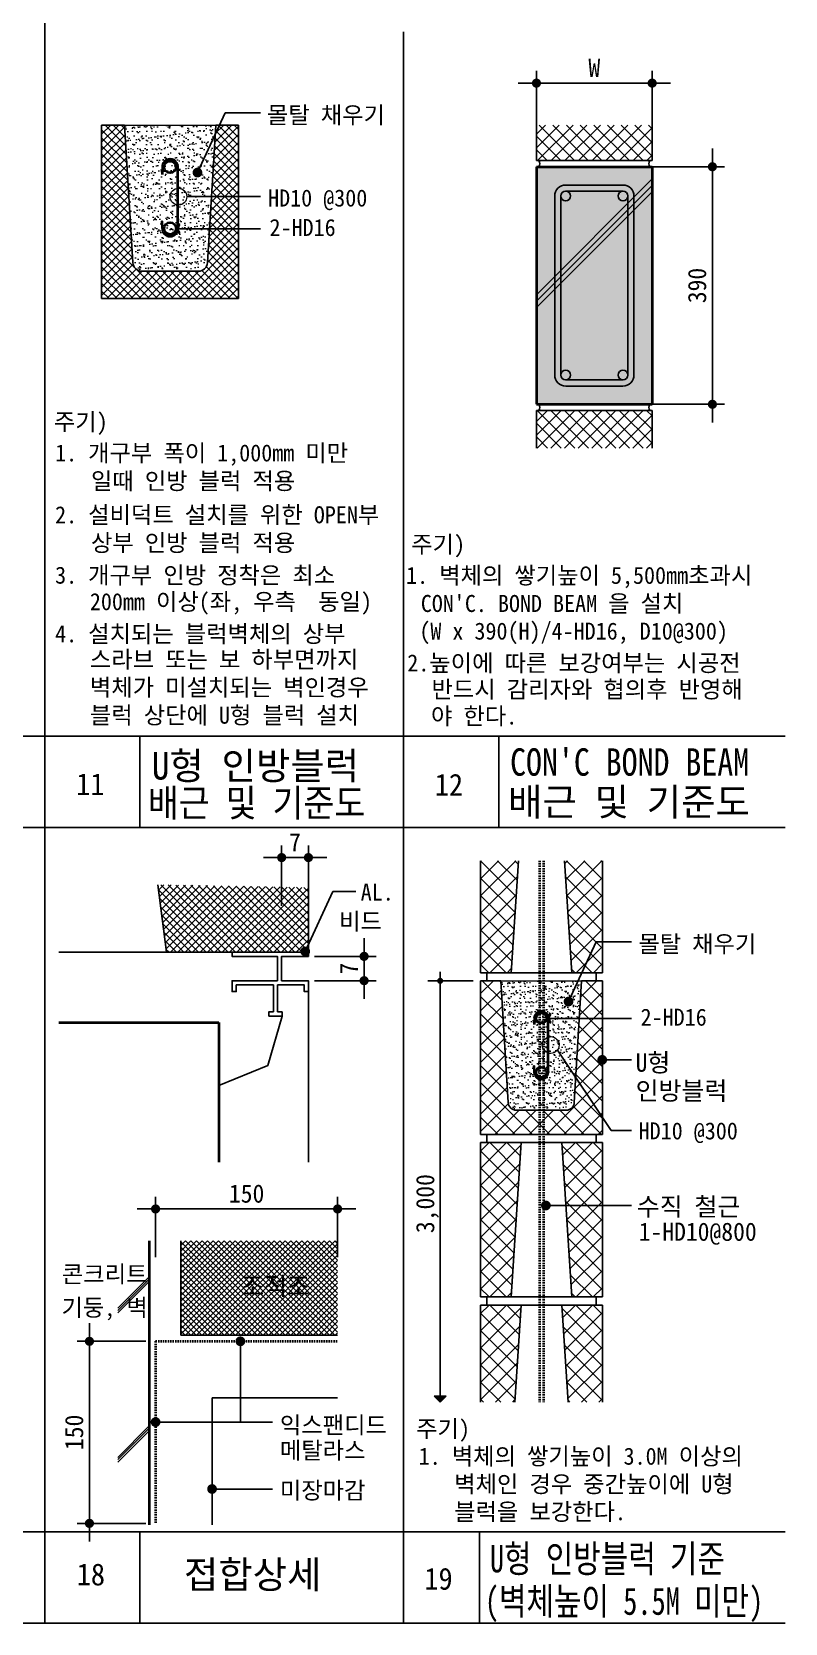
# Model space of a CAD drawing. Header units: millimetres. Extents: x 209 to 75467, y 6568 to 12199.
# Drawn here: x 31520 to 32756, y 6760 to 9373 of the extents above; entities that cross this region are included whole.
import ezdxf

# ---------------------------------------------------------------- set-up
doc = ezdxf.new("R2010")
doc.units = ezdxf.units.MM
doc.header["$MEASUREMENT"] = 0
doc.linetypes.add('HID', pattern=[2, 1.1, -0.9])
doc.layers.get('0').update_dxf_attribs({"linetype": 'CONTINUOUS'})
for name, color, linetype, lineweight in [('A-CONC-LIN1', 2, 'CONTINUOUS', 40), ('A-DIMS', 7, 'CONTINUOUS', 25), ('A-MKXS-LEAD', 7, 'CONTINUOUS', 25), ('A-MKXS-TEXT1', 3, 'CONTINUOUS', 25), ('A-SECT-LIN1', 4, 'CONTINUOUS', 25), ('A-SECT-LIN3', 255, 'CONTINUOUS', 18), ('A-WAXM-BLOC', 3, 'CONTINUOUS', 25), ('A-XXXX-HATC', 8, 'CONTINUOUS', 18), ('A-XXXX-SYMB', 7, 'CONTINUOUS', 25), ('A-XXXX-TABL', 7, 'CONTINUOUS', 25), ('S-RBAR', 2, 'CONTINUOUS', 40)]:
    doc.layers.add(name, color=color, linetype=linetype, lineweight=lineweight)
doc.layers.add('A-XXXX-SOLD', color=252, linetype='CONTINUOUS')
doc.layers.add('DIM', color=7, linetype='CONTINUOUS')
doc.styles.add('HY울릉도L', font='H2GTRE.TTF')
doc.styles.add('돋움체', font='')
doc.styles.get('돋움체').set_extended_font_data('DotumChe')
doc.dimstyles.new('CDIM', dxfattribs={"dimtxt": 3, "dimasz": 1.5, "dimexe": 2, "dimexo": 1, "dimgap": 1, "dimtad": 1, "dimdec": 0, "dimrnd": 0.5, "dimzin": 0, "dimdsep": 32, "dimlunit": 6, "dimtxsty": 'HY울릉도L', "dimblk1": '_CIDOT', "dimblk2": '_CIDOT', "dimsah": 1, "dimcen": 5.5, "dimclrd": 2, "dimclre": 2, "dimclrt": 7, "dimadec": 0, "dimazin": 0, "dimtfac": 1, "dimtdec": 0, "dimtix": 1, "dimtmove": 2, "dimatfit": 1, "dimldrblk": '_CIDOT', "dimfxl": 1, "dimtolj": 1, "dimtzin": 0, "dimlwd": -1, "dimarcsym": 0})
pattern_1 = [(45, (32739.416, -188127.082), (-11.2253202, 11.2253202), []), (135, (32739.416, -188127.082), (-11.2253202, -11.2253202), [])]

# ---------------------------------------------------------------- blocks, each defined once
blk = doc.blocks.new('_CIDOT')
at = {"color": 0, "linetype": 'ByBlock'}
blk.add_line((2, 0), (-1, 0), dxfattribs=at)
at = {"color": 0, "linetype": 'ByBlock', "const_width": 0.5}
blk.add_lwpolyline([(-0.25, 0, 1), (0.25, 0, 1)], format="xyb", close=True, dxfattribs=at)
blk = doc.blocks.new('*D426')
at = {"layer": 'A-DIMS', "lineweight": -2, "transparency": 16777216}
for p, q in [((32537.5, 9151), (32657, 9151)), ((32537.5, 8761), (32657, 8761))]:
    blk.add_line(p, q, dxfattribs=at)
at = {"layer": 'A-DIMS', "transparency": 16777216}
blk.add_line((32637, 8776), (32637, 9136), dxfattribs=at)
at = {"layer": 'A-DIMS', "transparency": 16777216, "xscale": 15, "yscale": 15, "zscale": 15}
for p, rotation in [((32637, 9151), 90), ((32637, 8761), 270)]:
    blk.add_blockref('_CIDOT', p, dxfattribs=dict(at, rotation=rotation))
at = {"layer": 'A-DIMS', "color": 3, "transparency": 16777216, "insert": (32612, 8956), "char_height": 30, "attachment_point": 5, "rotation": 90, "style": '돋움체'}
blk.add_mtext('\\A1;390', dxfattribs=at)
blk = doc.blocks.new('*X24')
at = {"color": 0}
for p, q in [((86.91, 233.63), (116.67, 263.4)), ((86.91, 235.4), (114.91, 263.4)), ((86.91, 237.17), (113.14, 263.4)), ((86.91, 238.94), (111.37, 263.4)), ((86.91, 240.71), (109.6, 263.4)), ((86.91, 242.47), (107.84, 263.4)), ((86.91, 244.24), (106.07, 263.4)), ((86.91, 246.01), (104.3, 263.4)), ((86.91, 247.78), (102.53, 263.4)), ((86.91, 249.54), (100.76, 263.4)), ((86.91, 251.31), (99, 263.4)), ((86.91, 253.08), (97.23, 263.4)), ((86.91, 254.85), (95.46, 263.4)), ((86.91, 256.62), (93.69, 263.4)), ((86.91, 258.38), (91.93, 263.4)), ((86.91, 260.15), (90.16, 263.4)), ((86.91, 261.92), (88.39, 263.4)), ((116.62, 233.4), (86.91, 263.11)), ((114.85, 233.4), (86.91, 261.34)), ((113.08, 233.4), (86.91, 259.57)), ((118.39, 233.4), (88.39, 263.4)), ((88.44, 233.4), (118.44, 263.4)), ((120.15, 233.4), (90.15, 263.4)), ((90.21, 233.4), (120.21, 263.4)), ((121.92, 233.4), (91.92, 263.4)), ((91.98, 233.4), (121.98, 263.4)), ((123.69, 233.4), (93.69, 263.4)), ((93.75, 233.4), (123.75, 263.4)), ((125.46, 233.4), (95.46, 263.4)), ((95.51, 233.4), (125.51, 263.4)), ((127.23, 233.4), (97.23, 263.4)), ((97.28, 233.4), (127.28, 263.4)), ((128.99, 233.4), (98.99, 263.4)), ((99.05, 233.4), (129.05, 263.4)), ((130.76, 233.4), (100.76, 263.4)), ((100.82, 233.4), (130.82, 263.4)), ((132.53, 233.4), (102.53, 263.4)), ((102.58, 233.4), (132.58, 263.4)), ((134.3, 233.4), (104.3, 263.4)), ((104.35, 233.4), (134.35, 263.4)), ((136.06, 233.4), (106.06, 263.4)), ((106.12, 233.4), (136.12, 263.4)), ((136.91, 234.32), (107.83, 263.4)), ((107.89, 233.4), (136.91, 262.42)), ((136.91, 236.09), (109.6, 263.4)), ((109.66, 233.4), (136.91, 260.65)), ((136.91, 237.86), (111.37, 263.4)), ((111.42, 233.4), (136.91, 258.89)), ((136.91, 239.62), (113.14, 263.4)), ((136.91, 241.39), (114.9, 263.4)), ((136.91, 243.16), (116.67, 263.4)), ((136.91, 244.93), (118.44, 263.4)), ((136.91, 246.7), (120.21, 263.4)), ((136.91, 248.46), (121.97, 263.4)), ((136.91, 250.23), (123.74, 263.4)), ((136.91, 252), (125.51, 263.4)), ((136.91, 253.77), (127.28, 263.4)), ((136.91, 255.53), (129.05, 263.4)), ((136.91, 257.3), (130.81, 263.4)), ((136.91, 259.07), (132.58, 263.4)), ((136.91, 260.84), (134.35, 263.4)), ((136.91, 262.61), (136.12, 263.4)), ((111.32, 233.4), (86.91, 257.8)), ((109.55, 233.4), (86.91, 256.04)), ((107.78, 233.4), (86.91, 254.27)), ((113.19, 233.4), (136.91, 257.12)), ((114.96, 233.4), (136.91, 255.35)), ((116.73, 233.4), (136.91, 253.58)), ((106.01, 233.4), (86.91, 252.5)), ((104.24, 233.4), (86.91, 250.73)), ((102.48, 233.4), (86.91, 248.97)), ((118.49, 233.4), (136.91, 251.81)), ((120.26, 233.4), (136.91, 250.05)), ((100.71, 233.4), (86.91, 247.2)), ((98.94, 233.4), (86.91, 245.43)), ((97.17, 233.4), (86.91, 243.66)), ((122.03, 233.4), (136.91, 248.28)), ((123.8, 233.4), (136.91, 246.51)), ((125.57, 233.4), (136.91, 244.74)), ((95.41, 233.4), (86.91, 241.89)), ((93.64, 233.4), (86.91, 240.13)), ((91.87, 233.4), (86.91, 238.36)), ((127.33, 233.4), (136.91, 242.98)), ((129.1, 233.4), (136.91, 241.21)), ((130.87, 233.4), (136.91, 239.44)), ((90.1, 233.4), (86.91, 236.59)), ((88.33, 233.4), (86.91, 234.82)), ((132.64, 233.4), (136.91, 237.67)), ((134.4, 233.4), (136.91, 235.9)), ((136.17, 233.4), (136.91, 234.14))]:
    blk.add_line(p, q, dxfattribs=at)
blk = doc.blocks.new('*X25')
at = {"color": 0}
for p, q in [((351.72, -677.12), (354.27, -674.57)), ((352.12, -680.26), (357.74, -674.63)), ((352.51, -683.4), (361.21, -674.7)), ((385.05, -706.78), (352.81, -674.54)), ((352.91, -686.54), (364.69, -674.76)), ((353.31, -689.67), (368.16, -674.82)), ((353.71, -692.81), (371.63, -674.89)), ((354.1, -695.95), (375.1, -674.95)), ((354.5, -699.09), (378.57, -675.01)), ((354.9, -702.23), (382.05, -675.08)), ((355.29, -705.37), (385.52, -675.14)), ((388.58, -706.78), (356.41, -674.61)), ((357.42, -706.78), (388.99, -675.21)), ((392.12, -706.78), (360.01, -674.68)), ((360.95, -706.78), (392.46, -675.27)), ((395.65, -706.78), (363.61, -674.74)), ((364.49, -706.78), (395.93, -675.33)), ((399.19, -706.78), (367.22, -674.81)), ((368.02, -706.78), (399.41, -675.4)), ((402.72, -706.78), (370.82, -674.87)), ((371.56, -706.78), (402.88, -675.46)), ((406.26, -706.78), (374.42, -674.94)), ((375.09, -706.78), (406.35, -675.52)), ((409.8, -706.78), (378.02, -675)), ((378.63, -706.78), (409.82, -675.59)), ((413.33, -706.78), (381.62, -675.07)), ((382.16, -706.78), (413.29, -675.65)), ((416.87, -706.78), (385.22, -675.14)), ((385.7, -706.78), (416.77, -675.71)), ((420.4, -706.78), (388.82, -675.2)), ((389.24, -706.78), (420.24, -675.78)), ((423.38, -706.22), (392.43, -675.27)), ((392.77, -706.78), (423.38, -676.17)), ((423.38, -702.69), (396.03, -675.33)), ((423.38, -699.15), (399.63, -675.4)), ((423.38, -695.61), (403.23, -675.47)), ((423.38, -692.08), (406.83, -675.53)), ((423.38, -688.54), (410.43, -675.6)), ((423.38, -685.01), (414.03, -675.66)), ((423.38, -681.47), (417.64, -675.73)), ((423.38, -677.94), (421.24, -675.8)), ((381.51, -706.78), (351.7, -676.97)), ((377.98, -706.78), (352.21, -681.02)), ((396.31, -706.78), (423.38, -679.71)), ((399.84, -706.78), (423.38, -683.24)), ((374.44, -706.78), (352.73, -685.07)), ((370.9, -706.78), (353.24, -689.11)), ((403.38, -706.78), (423.38, -686.78)), ((406.91, -706.78), (423.38, -690.31)), ((367.37, -706.78), (353.75, -693.16)), ((363.83, -706.78), (354.26, -697.21)), ((410.45, -706.78), (423.38, -693.85)), ((413.98, -706.78), (423.38, -697.39)), ((360.3, -706.78), (354.77, -701.26)), ((356.76, -706.78), (355.29, -705.3)), ((417.52, -706.78), (423.38, -700.92)), ((421.06, -706.78), (423.38, -704.46))]:
    blk.add_line(p, q, dxfattribs=at)
blk = doc.blocks.new('*D438')
at = {"layer": 'A-DIMS', "lineweight": -2, "transparency": 16777216}
for p, q in [((31929.7, 7937.5), (31929.7, 8036.8)), ((31973.7, 7937.5), (31973.7, 8036.8))]:
    blk.add_line(p, q, dxfattribs=at)
at = {"layer": 'A-DIMS', "transparency": 16777216}
for p, q in [((31914.7, 8016.8), (31899.7, 8016.8)), ((31929.7, 8016.8), (31973.7, 8016.8)), ((31988.7, 8016.8), (32003.7, 8016.8))]:
    blk.add_line(p, q, dxfattribs=at)
at = {"layer": 'A-DIMS', "transparency": 16777216, "xscale": 15, "yscale": 15, "zscale": 15}
blk.add_blockref('_CIDOT', (31929.7, 8016.8), dxfattribs=at)
at = {"layer": 'A-DIMS', "transparency": 16777216, "xscale": 15, "yscale": 15, "zscale": 15, "rotation": 180}
blk.add_blockref('_CIDOT', (31973.7, 8016.8), dxfattribs=at)
at = {"layer": 'A-DIMS', "color": 3, "transparency": 16777216, "insert": (31951.7, 8041.8), "char_height": 30, "attachment_point": 5, "style": '돋움체'}
blk.add_mtext('\\A1;7', dxfattribs=at)
blk = doc.blocks.new('*D439')
at = {"layer": 'A-DIMS', "transparency": 16777216}
for p, q in [((32065.1, 7869.6), (32065.1, 7884.6)), ((32065.1, 7854.6), (32065.1, 7814.7)), ((32065.1, 7799.7), (32065.1, 7784.7))]:
    blk.add_line(p, q, dxfattribs=at)
at = {"layer": 'A-DIMS', "lineweight": -2, "transparency": 16777216}
for p, q in [((31983.5, 7854.6), (32085.1, 7854.6)), ((31983.5, 7814.7), (32085.1, 7814.7))]:
    blk.add_line(p, q, dxfattribs=at)
at = {"layer": 'A-DIMS', "transparency": 16777216, "xscale": 15, "yscale": 15, "zscale": 15}
for p, rotation in [((32065.1, 7854.6), 270), ((32065.1, 7814.7), 90)]:
    blk.add_blockref('_CIDOT', p, dxfattribs=dict(at, rotation=rotation))
at = {"layer": 'A-DIMS', "color": 3, "transparency": 16777216, "insert": (32040.1, 7834.6), "char_height": 30, "attachment_point": 5, "rotation": 90, "style": '돋움체'}
blk.add_mtext('\\A1;7', dxfattribs=at)
blk = doc.blocks.new('*D440')
at = {"layer": 'A-DIMS', "lineweight": -2, "transparency": 16777216}
for p, q in [((31722.7, 7360.7), (31722.7, 7459.9)), ((32021.6, 7360.7), (32021.6, 7459.9))]:
    blk.add_line(p, q, dxfattribs=at)
at = {"layer": 'A-DIMS', "transparency": 16777216}
blk.add_line((31737.7, 7439.9), (32006.6, 7439.9), dxfattribs=at)
at = {"layer": 'A-DIMS', "transparency": 16777216, "xscale": 15, "yscale": 15, "zscale": 15, "rotation": 180}
blk.add_blockref('_CIDOT', (31722.7, 7439.9), dxfattribs=at)
at = {"layer": 'A-DIMS', "transparency": 16777216, "xscale": 15, "yscale": 15, "zscale": 15}
blk.add_blockref('_CIDOT', (32021.6, 7439.9), dxfattribs=at)
at = {"layer": 'A-DIMS', "color": 3, "transparency": 16777216, "insert": (31872.2, 7465), "char_height": 30, "attachment_point": 5, "style": '돋움체'}
blk.add_mtext('\\A1;150', dxfattribs=at)
blk = doc.blocks.new('*D441')
at = {"layer": 'A-DIMS', "lineweight": -2, "transparency": 16777216}
for p, q in [((31706.6, 7222.6), (31594.1, 7222.6)), ((31706.6, 6923.7), (31594.1, 6923.7))]:
    blk.add_line(p, q, dxfattribs=at)
at = {"layer": 'A-DIMS', "transparency": 16777216}
blk.add_line((31614.1, 6938.7), (31614.1, 7207.6), dxfattribs=at)
at = {"layer": 'A-DIMS', "transparency": 16777216, "xscale": 15, "yscale": 15, "zscale": 15}
for p, rotation in [((31614.1, 7222.6), 90), ((31614.1, 6923.7), 270)]:
    blk.add_blockref('_CIDOT', p, dxfattribs=dict(at, rotation=rotation))
at = {"layer": 'A-DIMS', "color": 3, "transparency": 16777216, "insert": (31589.1, 7073.1), "char_height": 30, "attachment_point": 5, "rotation": 90, "style": '돋움체'}
blk.add_mtext('\\A1;150', dxfattribs=at)
blk = doc.blocks.new('ARROW1')
for p, q in [((0, 0), (0.29, 0.5)), ((0, 0), (0.29, -0.5)), ((0.16, 0), (0.41, 0.43)), ((0.16, 0), (0.41, -0.43)), ((0.29, 0.5), (0.41, 0.43)), ((0.29, -0.5), (0.41, -0.43))]:
    blk.add_line(p, q)
blk = doc.blocks.new('*D442')
at = {"layer": 'A-DIMS', "lineweight": -2, "transparency": 16777216}
for p, q in [((32348.1, 9197.1), (32348.1, 9308.3)), ((32538.1, 9197.1), (32538.1, 9308.3))]:
    blk.add_line(p, q, dxfattribs=at)
at = {"layer": 'A-DIMS', "transparency": 16777216}
blk.add_line((32363.1, 9288.3), (32523.1, 9288.3), dxfattribs=at)
at = {"layer": 'A-DIMS', "transparency": 16777216, "xscale": 15, "yscale": 15, "zscale": 15, "rotation": 180}
blk.add_blockref('_CIDOT', (32348.1, 9288.3), dxfattribs=at)
at = {"layer": 'A-DIMS', "transparency": 16777216, "xscale": 15, "yscale": 15, "zscale": 15}
blk.add_blockref('_CIDOT', (32538.1, 9288.3), dxfattribs=at)
at = {"layer": 'A-DIMS', "color": 3, "transparency": 16777216, "insert": (32443.1, 9313.4), "char_height": 30, "attachment_point": 5, "style": '돋움체'}
blk.add_mtext('\\A1;W', dxfattribs=at)

msp = doc.modelspace()

# ---------------------------------------------------------------- hatches: boundary and pattern name
at = {"layer": 'A-XXXX-HATC', "ltscale": 2}
h = msp.add_hatch(dxfattribs=at)
h.set_pattern_fill('ANSI37', color=256, scale=75, style=0)
h.set_pattern_definition([(45, (-77623.542, -174312.507), (-6.62912607, 6.62912607), []), (135, (-77623.542, -174312.507), (-6.62912607, -6.62912607), [])])
h.paths.add_polyline_path([(31859.1, 8934.5), (31859.1, 9219.5), (31821.6, 9219.5), (31807.9, 8993.6, -0.396593), (31792.9, 8979.5), (31700.3, 8979.5, -0.396593), (31685.3, 8993.6), (31671.6, 9219.5), (31634.1, 9219.5), (31634.1, 8934.5)])
h = msp.add_hatch(dxfattribs=at)
h.set_pattern_fill('AR-SAND', color=256, scale=7.5, style=0)
h.set_pattern_definition([(37.5, (-77623.542, -174312.507), (-0.4724502, 14.45117827), [0, -11.4, 0, -12.75, 0, -12.1875]), (7.5, (-77623.542, -174312.507), (13.2733253, 21.1660955), [0, -6.15, 0, -10.275, 0, -3.9375]), (327.5, (-77632.767, -174312.507), (23.356064, 0.0424429), [0, -3.75, 0, -13.5, 0, -17.625]), (317.5, (-77632.767, -174312.507), (22.5459495, 6.5825667), [0, -1.875, 0, -8.85, 0, -10.125])])
h.paths.add_polyline_path([(31821.6, 9219.5), (31746.4, 9219.5), (31718.8, 9171.9, -0.267949), (31719.8, 9170.3, -1), (31716, 9170.3, -0.57735), (31718.8, 9171.9), (31746.4, 9219.5), (31671.6, 9219.5), (31685.3, 8993.6, 0.396593), (31700.3, 8979.5), (31792.9, 8979.5, 0.396593), (31807.9, 8993.6)])
h = msp.add_hatch(dxfattribs=at)
h.set_pattern_fill('ANSI37', color=256, scale=5, style=0)
h.set_pattern_definition(pattern_1)
h.paths.add_polyline_path([(32348.1, 9161), (32348.1, 9219.5), (32538.1, 9219.5), (32538.1, 9161)])
h = msp.add_hatch(dxfattribs=at)
h.set_pattern_fill('ANSI37', color=256, scale=5, style=0)
h.set_pattern_definition(pattern_1)
h.paths.add_polyline_path([(32538.1, 9161), (32538.1, 9219.5), (32348.1, 9219.5), (32348.1, 9161)])
h = msp.add_hatch(dxfattribs=at)
h.set_pattern_fill('ANSI37', color=256, scale=5, style=0)
h.set_pattern_definition(pattern_1)
h.paths.add_polyline_path([(32538.1, 8751), (32538.1, 8689.1), (32348.1, 8689.1), (32348.1, 8751)])
h = msp.add_hatch(dxfattribs=at)
h.set_pattern_fill('ANSI37', color=256, scale=5, style=0)
h.set_pattern_definition(pattern_1)
h.paths.add_polyline_path([(32348.1, 8751), (32348.1, 8689.1), (32538.1, 8689.1), (32538.1, 8751)])
h = msp.add_hatch(dxfattribs=at)
h.set_pattern_fill('ANSI37', color=256, scale=160, style=0)
h.set_pattern_definition([(45, (-563494.801, -984258.02), (-14.14213562, 14.14213562), []), (135, (-563494.801, -984258.02), (-14.14213562, -14.14213562), [])])
h.paths.add_polyline_path([(32456.4, 8011.6), (32394.3, 8011.6), (32406.4, 7827.8), (32456.4, 7827.8)])
h.paths.add_polyline_path([(32318.5, 8011.6), (32256.4, 8011.6), (32256.4, 7827.8), (32306.4, 7827.8)])
h = msp.add_hatch(dxfattribs=at)
h.set_pattern_fill('ANSI37', color=256, scale=160, style=0)
h.set_pattern_definition([(45, (24391.012, 14296.508), (-14.142136, 14.142136), []), (135, (24391.012, 14296.508), (-14.142136, -14.142136), [])])
h.paths.add_polyline_path([(32455.5, 7562.2), (32455.5, 7814.4), (32422.3, 7814.4), (32410.2, 7614.5, -0.396593), (32396.9, 7602), (32314.9, 7602, -0.396593), (32301.7, 7614.5), (32289.6, 7814.4), (32256.4, 7814.4), (32256.4, 7562.2)])
h = msp.add_hatch(dxfattribs=at)
h.set_pattern_fill('AR-SAND', color=256, scale=6.637168, style=0)
h.set_pattern_definition([(37.5, (-64431.806, -154603.327), (-0.4180975, 12.78865333), [0, -10.0884956, 0, -11.28318584, 0, -10.78539823]), (7.5, (-64431.806, -154603.327), (11.7463056, 18.731058), [0, -5.4424779, 0, -9.09292035, 0, -3.4845133]), (327.5, (-64439.969, -154603.327), (20.66908315, 0.0375601), [0, -3.3185841, 0, -11.94690265, 0, -15.59734513]), (317.5, (-64439.97, -154603.327), (19.9521677, 5.8252803), [0, -1.65929204, 0, -7.8318584, 0, -8.960177])])
h.paths.add_polyline_path([(32422.3, 7814.4), (32355.7, 7814.4), (32331.4, 7772.2, -0.267949), (32332.2, 7770.8, -1), (32328.9, 7770.8, -0.57735), (32331.4, 7772.2), (32355.7, 7814.4), (32289.6, 7814.4), (32301.7, 7614.5, 0.396593), (32314.9, 7602), (32396.9, 7602, 0.396593), (32410.2, 7614.5)])
h = msp.add_hatch(dxfattribs=at)
h.set_pattern_fill('ANSI37', color=256, scale=160, style=0)
h.set_pattern_definition([(45, (-563494.801, -984790.232), (-14.14213562, 14.14213562), []), (135, (-563494.801, -984790.232), (-14.14213562, -14.14213562), [])])
h.paths.add_polyline_path([(32323, 7548.9), (32256.4, 7548.9), (32256.4, 7295.5), (32306.4, 7295.5)])
h.paths.add_polyline_path([(32456.4, 7548.9), (32389.7, 7548.9), (32406.4, 7295.5), (32456.4, 7295.5)])
h = msp.add_hatch(dxfattribs=at)
h.set_pattern_fill('ANSI37', color=256, scale=160, style=0)
h.set_pattern_definition([(45, (-563494.801, -985056.899), (-14.14213562, 14.14213562), []), (135, (-563494.801, -985056.899), (-14.14213562, -14.14213562), [])])
h.paths.add_polyline_path([(32400.2, 7122.8), (32456.4, 7122.8), (32456.4, 7282.2), (32389.7, 7282.2)])
h.paths.add_polyline_path([(32256.4, 7122.8), (32312.6, 7122.8), (32323, 7282.2), (32256.4, 7282.2)])
at = {"layer": 'A-XXXX-SOLD'}
msp.add_hatch(color=256, dxfattribs=at).paths.add_polyline_path([(32538.1, 9151), (32538.1, 8761), (32348.1, 8761), (32348.1, 9151)])

# ---------------------------------------------------------------- linework, layer by layer
for p, q in [((32396.1, 9121), (32490.1, 9121)), ((32378.1, 9103), (32378.1, 8809)), ((32388.1, 9103), (32388.1, 8809)), ((32396.1, 9111), (32490.1, 9111)), ((32498.1, 9103), (32498.1, 8809)), ((32508.1, 9103), (32508.1, 8809)), ((32396.1, 8801), (32490.1, 8801)), ((32396.1, 8791), (32490.1, 8791))]:
    msp.add_line(p, q)
for centre in [(32396.1, 9103), (32490.1, 9103), (32396.1, 8809), (32490.1, 8809)]:
    msp.add_circle(centre, 8)
for centre, start, end in [((32396.1, 9103), 90, 180), ((32490.1, 9103), 0, 90), ((32396.1, 8809), 180, 270), ((32490.1, 8809), 270, 0)]:
    msp.add_arc(centre, 18, start, end)
at = {"layer": 'A-CONC-LIN1'}
for p, q in [((32348.1, 9151), (32348.1, 8761)), ((32348.1, 9151), (32538.1, 9151)), ((32538.1, 9151), (32538.1, 8761)), ((32348.1, 8761), (32538.1, 8761)), ((31563.9, 7745.9), (31826.5, 7745.9)), ((31826.5, 7745.9), (31826.5, 7516.8)), ((31712.4, 7387.5), (31712.4, 6921.4))]:
    msp.add_line(p, q, dxfattribs=at)
at = {"layer": 'A-CONC-LIN1', "linetype": 'HID', "ltscale": 2}
for q in [(32021.6, 7222.6), (31722.7, 6923.7)]:
    msp.add_line((31722.7, 7222.6), q, dxfattribs=at)
at = {"layer": 'A-DIMS'}
for p, q in [((32244, 7814.4), (32170, 7814.4)), ((32190, 7829.1), (32190, 7122.8)), ((32180, 7132.8), (32200, 7132.8)), ((32180, 7132.8), (32190, 7122.8)), ((32200, 7132.8), (32190, 7122.8))]:
    msp.add_line(p, q, dxfattribs=at)
msp.add_solid([(32180, 7132.8), (32200, 7132.8), (32190, 7122.8)], dxfattribs=at)
at = {"layer": 'A-MKXS-LEAD'}
for p, q in [((31791.5, 9141.4), (31836.9, 9239.5)), ((31836.9, 9239.5), (31895.1, 9239.5)), ((31968.4, 7862.7), (32013.8, 7960.9)), ((32013.8, 7960.9), (32051.7, 7960.9)), ((32400.8, 7780.4), (32446.3, 7878.6)), ((32446.3, 7878.6), (32504.4, 7878.6)), ((31861.9, 7090), (31861.9, 7222.6)), ((31914.5, 7090), (31722.7, 7090)), ((31914.5, 6980.1), (31815.5, 6980.1))]:
    msp.add_line(p, q, dxfattribs=at)
at = {"layer": 'A-MKXS-LEAD', "const_width": 8}
for points in [[(31787.5, 9141.4, 1), (31795.5, 9141.4, 1)], [(31964.4, 7862.7, 1), (31972.4, 7862.7, 1)], [(32396.8, 7780.4, 1), (32404.8, 7780.4, 1)], [(32452.1, 7684.7, 1), (32460.1, 7684.7, 1)], [(32359.6, 7445.6, 1), (32367.6, 7445.6, 1)], [(31857.9, 7222.6, 1), (31865.9, 7222.6, 1)], [(31718.7, 7090, 1), (31726.7, 7090, 1)], [(31811.5, 6980.1, 1), (31819.5, 6980.1, 1)]]:
    msp.add_lwpolyline(points, format="xyb", close=True, dxfattribs=at)
at = {"layer": 'A-MKXS-LEAD'}
for points in [[(31895.1, 9101.9), (31774, 9101.9)], [(32504.4, 7568.5), (32471, 7568.5), (32382.4, 7700.8)], [(32456.1, 7684.7), (32504.4, 7684.7)], [(32363.6, 7445.6), (32504.4, 7445.6)]]:
    msp.add_lwpolyline(points, dxfattribs=at)
at = {"layer": 'A-SECT-LIN1'}
for p, q in [((31563.9, 7861.4), (31973.7, 7861.4)), ((32266.4, 7827.8), (32266.4, 7814.4)), ((32446.4, 7827.8), (32446.4, 7814.4)), ((31973.7, 7796.8), (31973.7, 7516.8)), ((31930.6, 7756.7), (31906.8, 7675.7)), ((31906.8, 7675.7), (31826.5, 7642.8)), ((32266.4, 7562.2), (32266.4, 7548.9)), ((32446.4, 7562.2), (32446.4, 7548.9)), ((32266.4, 7295.5), (32266.4, 7282.2)), ((32446.4, 7295.5), (32446.4, 7282.2)), ((31815.5, 7129.8), (32021.6, 7129.8)), ((31815.5, 7129.8), (31815.5, 6921.4))]:
    msp.add_line(p, q, dxfattribs=at)
at = {"layer": 'A-SECT-LIN3'}
for p, q in [((31671.6, 9219.5), (31821.6, 9219.5)), ((32289.6, 7814.4), (32422.3, 7814.4))]:
    msp.add_line(p, q, dxfattribs=at)
at = {"layer": 'A-WAXM-BLOC'}
for p, q in [((31634.1, 9219.5), (31671.6, 9219.5)), ((31634.1, 9219.5), (31634.1, 8934.5)), ((31671.6, 9219.5), (31685.3, 8993.6)), ((31821.6, 9219.5), (31807.9, 8993.6)), ((31821.6, 9219.5), (31859.1, 9219.5)), ((31859.1, 9219.5), (31859.1, 8934.5)), ((32348.1, 9219.5), (32348.1, 9161)), ((32538.1, 9219.5), (32538.1, 9161)), ((32348.1, 9161), (32538.1, 9161)), ((31700.3, 8979.5), (31792.9, 8979.5)), ((31634.1, 8934.5), (31859.1, 8934.5)), ((32348.1, 8751), (32538.1, 8751)), ((32348.1, 8751), (32348.1, 8689.1)), ((32538.1, 8751), (32538.1, 8689.1)), ((32256.4, 8011.6), (32256.4, 7827.8)), ((32318.5, 8011.6), (32306.4, 7827.8)), ((32394.3, 8011.6), (32406.4, 7827.8)), ((32456.4, 8011.6), (32456.4, 7827.8)), ((31740.4, 7861.4), (31726.4, 7972.3)), ((31973.7, 7861.4), (31973.7, 7967.7)), ((32256.4, 7827.8), (32456.4, 7827.8)), ((32256.4, 7814.4), (32289.6, 7814.4)), ((32256.4, 7814.4), (32256.4, 7562.2)), ((32289.6, 7814.4), (32301.7, 7614.5)), ((32422.3, 7814.4), (32410.2, 7614.5)), ((32422.3, 7814.4), (32456.4, 7814.4)), ((32456.4, 7814.4), (32456.4, 7562.2)), ((32314.9, 7602), (32396.9, 7602)), ((32256.4, 7562.2), (32456.4, 7562.2)), ((32256.4, 7548.9), (32256.4, 7295.5)), ((32456.4, 7548.9), (32256.4, 7548.9)), ((32323, 7548.9), (32306.4, 7295.5)), ((32389.7, 7548.9), (32406.4, 7295.5)), ((32456.4, 7548.9), (32456.4, 7295.5)), ((31764, 7232.9), (31764, 7387.5)), ((32456.4, 7295.5), (32256.4, 7295.5)), ((32256.4, 7282.2), (32256.4, 7122.8)), ((32456.4, 7282.2), (32256.4, 7282.2)), ((32323, 7282.2), (32312.6, 7122.8)), ((32389.7, 7282.2), (32400.2, 7122.8)), ((32456.4, 7282.2), (32456.4, 7122.8)), ((31764, 7232.9), (32021.6, 7232.9))]:
    msp.add_line(p, q, dxfattribs=at)
for centre, radius, start, end in [((31700.3, 8994.5), 15, 183.4682, 270), ((31792.9, 8994.5), 15, 270, 356.5318), ((32314.9, 7615.3), 13.3, 183.4682, 270), ((32396.9, 7615.3), 13.3, 270, 356.5318)]:
    msp.add_arc(centre, radius, start, end, dxfattribs=at)
at = {"layer": 'A-XXXX-HATC'}
for p, q in [((32348.1, 8940.9), (32538.1, 9130.9)), ((32348.1, 8930.3), (32538.1, 9120.3)), ((32348.1, 8919.7), (32538.1, 9109.7))]:
    msp.add_line(p, q, dxfattribs=at)
at = {"layer": 'A-XXXX-HATC', "ltscale": 2}
for p, q in [((31660.9, 7276.9), (31712.4, 7328.4)), ((31660.9, 7273), (31712.4, 7324.5)), ((31660.9, 7269.1), (31712.4, 7320.7)), ((31660.9, 7032.1), (31712.4, 7083.7)), ((31660.9, 7028.3), (31712.4, 7079.8)), ((31660.9, 7024.4), (31712.4, 7075.9))]:
    msp.add_line(p, q, dxfattribs=at)
at = {"layer": 'A-XXXX-HATC'}
for centre in [(31760.2, 9101.9), (32371.5, 7709.1)]:
    msp.add_circle(centre, 13.8, dxfattribs=at)
at = {"layer": 'A-XXXX-SYMB'}
msp.add_line((31930.6, 7763.6), (31930.6, 7756.7), dxfattribs=at)
for points in [[(31756, 9049.2), (31895.1, 9049.2)], [(31930.6, 7763.6), (31923.1, 7763.6), (31923.1, 7807.8), (31966.9, 7807.8), (31966.9, 7796.8), (31973.7, 7796.8), (31973.7, 7814.7), (31929.7, 7814.7), (31929.7, 7854.6), (31973.7, 7854.6), (31973.7, 7861.4), (31855.3, 7861.4), (31848.4, 7861.4), (31848.4, 7854.6), (31922.8, 7854.6), (31922.8, 7814.7), (31848.4, 7814.7), (31848.4, 7796.8), (31855.3, 7796.8), (31855.3, 7807.8), (31916.2, 7807.8), (31916.2, 7763.6), (31908.8, 7763.6), (31908.8, 7756.7), (31930.6, 7756.7)], [(32365.3, 7752.7), (32504.4, 7752.7)]]:
    msp.add_lwpolyline(points, dxfattribs=at)
for centre, start, end in [((32345.9, 9156), 319.8506, 40.1494), ((32540.3, 9156), 139.8506, 220.1494), ((32345.9, 8756), 319.8506, 40.1494), ((32540.3, 8756), 139.8506, 220.1494)]:
    msp.add_arc(centre, 7.75, start, end, dxfattribs=at)
at = {"layer": 'A-XXXX-TABL'}
for p, q in [((31540.8, 11985.2), (31540.8, 6759.8)), ((32129.9, 9372.5), (32129.9, 8066.2)), ((25409, 8216.2), (32756.5, 8216.2)), ((31697, 8216.2), (31697, 8066.2)), ((32286.1, 8216.2), (32286.1, 8066.2)), ((25409, 8066.2), (32756.5, 8066.2)), ((32129.9, 8066.2), (32129.9, 6759.8)), ((25409, 6909.8), (32756.5, 6909.8)), ((31697, 6909.8), (31697, 6759.8)), ((32254.6, 6909.8), (32254.6, 6759.8)), ((25409, 6759.8), (32756.5, 6759.8))]:
    msp.add_line(p, q, dxfattribs=at)
at = {"layer": 'DIM', "const_width": 5}
msp.add_lwpolyline([(32190, 7816.9, -1), (32190, 7811.9, -1)], format="xyb", close=True, dxfattribs=at)
at = {"layer": 'S-RBAR'}
for p, q in [((31733.9, 9150.5), (31733.6, 9138.4)), ((31759.4, 9049.8), (31759.4, 9150.5)), ((31733.9, 9049.8), (31733.6, 9061.9)), ((32344.7, 7753.3), (32344.4, 7742.6)), ((32367.2, 7664.2), (32367.2, 7753.3)), ((32344.7, 7664.2), (32344.4, 7674.9))]:
    msp.add_line(p, q, dxfattribs=at)
at = {"layer": 'S-RBAR', "linetype": 'HID', "ltscale": 2}
for p, q in [((32353, 8011.6), (32353, 7122.8)), ((32359.7, 8011.6), (32359.7, 7122.8))]:
    msp.add_line(p, q, dxfattribs=at)
at = {"layer": 'S-RBAR'}
for centre, radius in [((31746.6, 9150.5), 9.75), ((31746.6, 9049.8), 9.75), ((32355.9, 7753.3), 8.63), ((32355.9, 7664.2), 8.63)]:
    msp.add_circle(centre, radius, dxfattribs=at)
for centre, radius, start, end in [((31746.6, 9150.5), 12.8, 0, 180), ((31746.6, 9049.8), 12.8, 180, 0), ((32355.9, 7753.3), 11.3, 0, 180), ((32355.9, 7664.2), 11.3, 180, 0)]:
    msp.add_arc(centre, radius, start, end, dxfattribs=at)

# ---------------------------------------------------------------- block references
at = {"layer": 'A-XXXX-HATC', "ltscale": 2}
for name, p, xscale, yscale, zscale in [('*X25', (30519.1, 10289.7), 3.435660218674457, 3.435660218674457, 3.435660218674457), ('*X24', (31316.1, 6030.1), 5.153490328011685, 5.153490328011685, 5.153490328011685)]:
    msp.add_blockref(name, p, dxfattribs=dict(at, xscale=xscale, yscale=yscale, zscale=zscale))
at = {"layer": 'A-XXXX-SYMB', "xscale": -16, "yscale": 16, "zscale": 16, "rotation": 180}
for p in [(31756, 9049.2), (32365.3, 7752.7)]:
    msp.add_blockref('ARROW1', p, dxfattribs=at)

# ---------------------------------------------------------------- texts
at = {"layer": 'A-MKXS-TEXT1', "style": '돋움체'}
for s, height, p in [('몰탈 채우기', 28, (31905.6, 9222)), ('HD10 @300', 28, (31907.5, 9085.7)), ('2-HD16', 28, (31909.8, 9037.3)), ('주기)', 28, (31555.8, 8718.2)), ('1. 개구부 폭이 1,000mm 미만', 28, (31557.7, 8667.2)), ('일때 인방 블럭 적용', 28, (31616.6, 8621.2)), ('2. 설비덕트 설치를 위한 OPEN부', 28, (31557.7, 8565.6)), ('상부 인방 블럭 적용', 28, (31616.6, 8519.6)), ('주기)', 28, (32142.5, 8517.1)), ('3. 개구부 인방 정착은 최소', 28, (31557.7, 8466.5)), ('1. 벽체의 쌓기높이 5,500mm초과시', 28, (32134, 8466.2)), ('200mm 이상(좌, 우측  동일)', 28, (31614.8, 8423)), ("CON'C. BOND BEAM 을 설치 ", 28, (32158.2, 8420)), ('4. 설치되는 블럭벽체의 상부 ', 28, (31557.7, 8370.2)), ('(W x 390(H)/4-HD16, D10@300)', 28, (32155.8, 8374.7)), ('스라브 또는 보 하부면까지', 28, (31614.9, 8328.1)), ('2.높이에 따른 보강여부는 시공전', 28, (32136, 8322.4)), ('벽체가 미설치되는 벽인경우', 28, (31614.9, 8282.4)), ('반드시 감리자와 협의후 반영해', 28, (32175.8, 8279.1)), ('블럭 상단에 U형 블럭 설치', 28, (31614.9, 8236.6)), ('야 한다.', 28, (32174.9, 8235.2)), ('U형 인방블럭', 45, (31716.4, 8145)), ('11', 36, (31592.3, 8119.3)), ('12', 36, (32181.1, 8118.4)), ('배근 및 기준도', 45, (32301.5, 8085.7)), ('AL.', 28, (32059.5, 7946.2)), ('비드', 28, (32024.1, 7898.3)), ('몰탈 채우기', 28, (32515.4, 7861.1)), ('2-HD16', 28, (32519.1, 7740.8)), ('U형 ', 30, (32510.9, 7665.2)), ('인방블럭', 30, (32510.9, 7618.9)), ('HD10 @300', 28, (32515.9, 7554.1)), ('수직 철근', 30, (32512.9, 7428.7)), ('1-HD10@800', 30, (32515.9, 7387.6)), ('콘크리트', 28, (31568.9, 7318.9)), ('조적조', 30, (31863.3, 7298.3)), ('기둥, 벽', 28, (31568.2, 7264.1)), ('익스팬디드', 28, (31926.8, 7071.1)), ('주기)', 28, (32150.4, 7065.1)), ('메탈라스', 28, (31926.8, 7029.6)), ('1. 벽체의 쌓기높이 3.0M 이상의', 28, (32154.7, 7020)), ('벽체인 경우 중간높이에 U형', 28, (32213, 6974.3)), ('미장마감', 28, (31926.8, 6963.9)), ('블럭을 보강한다.', 28, (32213, 6928.8)), ('18', 36, (31593.2, 6821.9)), ('접합상세', 45, (31769.2, 6817.1)), ('19', 36, (32164, 6814.8))]:
    msp.add_text(s, height=height, dxfattribs=at).set_placement(p)
for s, width, p in [("CON'C BOND BEAM", 0.9, (32304.8, 8151.2)), ('배근 및 기준도', 0.9, (31709.9, 8084)), ('U형 인방블럭 기준', 0.8, (32271.6, 6843.2)), ('(벽체높이 5.5M 미만)', 0.8, (32263.3, 6773.6))]:
    msp.add_text(s, height=45, dxfattribs=dict(at, width=width)).set_placement(p)
msp.add_text('3,000', height=30, rotation=90, dxfattribs=at).set_placement((32180.3, 7400.2))

# ---------------------------------------------------------------- dimensions: what is measured, and where the dimension line sits
at = {"layer": 'A-DIMS'}
for base, p1, p2, text, picture, middle in [((32538.1, 9288.3), (32348.1, 9187.1), (32538.1, 9187.1), 'W', '*D442', (32443.1, 9313.4)), ((31973.7, 8016.8), (31929.7, 7927.5), (31973.7, 7927.5), '7', '*D438', (31951.7, 8041.8)), ((32021.6, 7439.9), (31722.7, 7350.7), (32021.6, 7350.7), '150', '*D440', (31872.2, 7465))]:
    dim = msp.add_linear_dim(base=base, p1=p1, p2=p2, text=text, dimstyle='CDIM', override={"dimscale": 10, "dimtxsty": '돋움체', "dimclrd": 256, "dimclre": 256, "dimclrt": 3}, dxfattribs=at)
    dim.commit()
    dim.dimension.update_dxf_attribs({"geometry": picture, "text_midpoint": middle})
for base, p1, p2, angle, text, picture, middle in [((32637, 9151), (32527.5, 8761), (32527.5, 9151), 90, '390', '*D426', (32612, 8956)), ((32065.1, 7814.7), (31973.5, 7854.6), (31973.5, 7814.7), 270, '7', '*D439', (32040.1, 7834.6)), ((31614.1, 7222.6), (31716.6, 6923.7), (31716.6, 7222.6), 90, '150', '*D441', (31589.1, 7073.1))]:
    dim = msp.add_linear_dim(base=base, p1=p1, p2=p2, angle=angle, text=text, dimstyle='CDIM', override={"dimscale": 10, "dimtxsty": '돋움체', "dimclrd": 256, "dimclre": 256, "dimclrt": 3}, dxfattribs=at)
    dim.commit()
    dim.dimension.update_dxf_attribs({"geometry": picture, "text_midpoint": middle})

doc.saveas('drawing.dxf')
